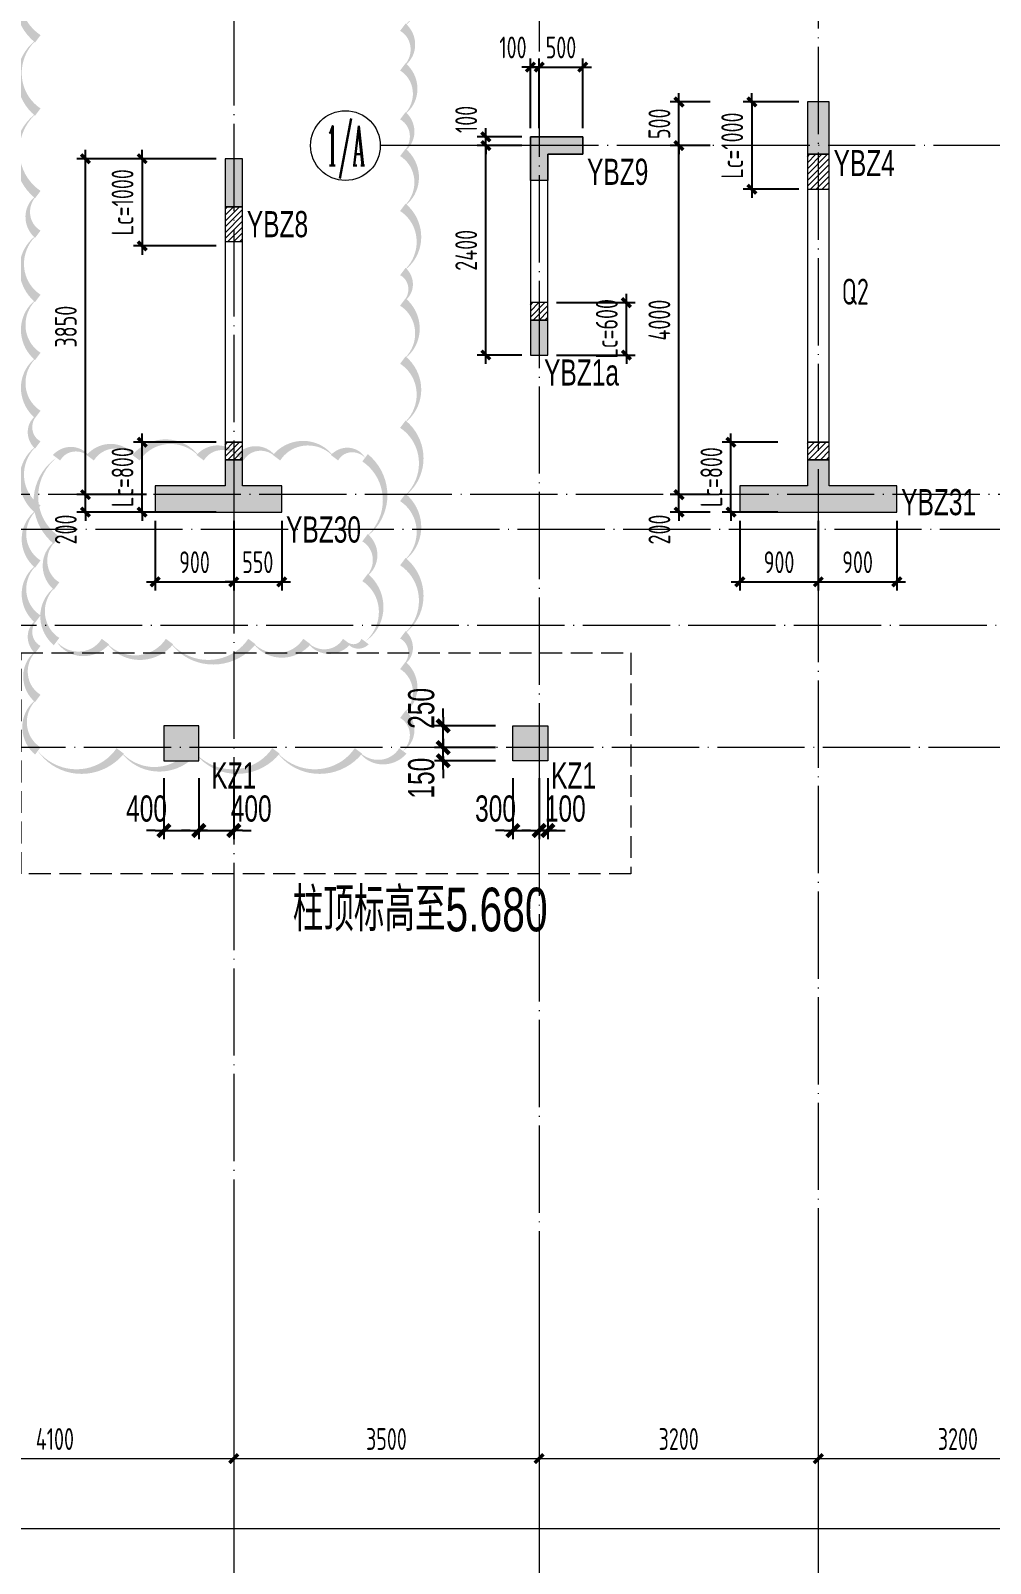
# Model space of a CAD drawing. Extents: x 5874492 to 7194610, y -939842 to -279257.
# Drawn here: x 6295517 to 6306517, y -616969 to -599403 of the extents above; entities that cross this region are included whole.
import ezdxf
from ezdxf.enums import TextEntityAlignment as Align

# ---------------------------------------------------------------- set-up
doc = ezdxf.new("R2010")
doc.units = 0
doc.header["$LTSCALE"] = 1000
doc.linetypes.add('DASH', pattern=[0.35, 0.25, -0.1])
doc.linetypes.add('DOTE', pattern=[2.42, 2, -0.2, 0.02, -0.2])
for name, color, linetype, lineweight in [('A-标注-内部轴号', 105, 'Continuous', 15), ('A-标注-轴号', 3, 'Continuous', 15), ('A-标注-轴号文字', 7, 'Continuous', 15), ('A-轴线-塔楼', 1, 'DOTE', 9), ('A-轴线-隔墙', 41, 'DOTE', 9), ('S-基础-HATCH', 251, 'Continuous', 20), ('S-墙柱-COLU', 50, 'Continuous', 20), ('S-墙柱-DIM', 3, 'Continuous', 20), ('S-墙柱-HATCH', 251, 'Continuous', 20), ('S-墙柱-Lc填充', 8, 'Continuous', 20), ('S-墙柱-WALL', 6, 'Continuous', 20), ('S-墙柱-编号', 4, 'Continuous', 20), ('S-板-BEAM', 4, 'DASH', 20), ('S-轴网-轴号', 3, 'Continuous', 20), ('S-轴网-轴线', 1, 'DOTE', 9), ('S-通用-TEXT', 7, 'Continuous', 20)]:
    doc.layers.add(name, color=color, linetype=linetype, lineweight=lineweight)
doc.layers.add('S-活动层-非打印1', color=170, linetype='Continuous', plot=False)
doc.layers.add('板洞边线_DIM', color=3, linetype='Continuous')
doc.styles.add('_TCH_AXIS', font='COMPLEX.shx', dxfattribs={"bigfont": 'hztxt.shx'})
doc.styles.add('BW_Dim', font='Bweng.shx', dxfattribs={"width": 0.7, "bigfont": 'hztxt.shx'})
doc.styles.add('COMPLEX', font='COMPLEX')
doc.styles.add('TSSD_Dimension', font='tssdeng.shx', dxfattribs={"width": 0.7, "bigfont": 'tssdchn.shx'})
doc.styles.add('TSSD_Rein', font='tssdeng.shx', dxfattribs={"width": 0.7, "bigfont": 'hztxt.shx'})
doc.styles.add('TSSD_REIN_T3', font='tssdeng.shx', dxfattribs={"width": 0.7, "bigfont": 'hztxt.shx'})
doc.dimstyles.new('_TCH_ARCH&&100', dxfattribs={"dimtxt": 250, "dimasz": 100, "dimexe": 100, "dimexo": 100, "dimgap": 100, "dimtad": 1, "dimdec": 0, "dimzin": 0, "dimdsep": 46, "dimtxsty": 'TSSD_REIN_T3', "dimblk": 'ARCHTICK', "dimcen": 0.09, "dimclrt": 7, "dimazin": 2, "dimtfac": 1, "dimtdec": 0, "dimtix": 1, "dimtmove": 2, "dimatfit": 3, "dimfxl": 0, "dimtolj": 1, "dimtzin": 0, "dimarcsym": 0})
doc.dimstyles.new('Cyz_100_100', dxfattribs={"dimtxt": 300, "dimasz": 100, "dimexe": 100, "dimexo": 200, "dimgap": 100, "dimtad": 1, "dimdec": 0, "dimzin": 0, "dimdsep": 46, "dimtxsty": 'BW_Dim', "dimblk": '_bwk', "dimcen": 0, "dimclrt": 7, "dimadec": 0, "dimazin": 0, "dimtfac": 1, "dimtdec": 0, "dimtix": 1, "dimtmove": 2, "dimatfit": 0, "dimfxl": 0, "dimtolj": 1, "dimtzin": 0, "dimarcsym": 0})
doc.dimstyles.new('TSSD_100_100', dxfattribs={"dimtxt": 250, "dimasz": 100, "dimexe": 100, "dimexo": 100, "dimgap": 100, "dimtad": 1, "dimdec": 0, "dimzin": 0, "dimdsep": 46, "dimtxsty": 'TSSD_Dimension', "dimblk": 'ARCHTICK', "dimcen": 0, "dimdle": 100, "dimclrt": 7, "dimadec": 0, "dimazin": 0, "dimtfac": 1, "dimtdec": 0, "dimtix": 1, "dimtmove": 2, "dimatfit": 0, "dimfxl": 0, "dimtolj": 1, "dimtzin": 0, "dimarcsym": 0})

# ---------------------------------------------------------------- blocks, each defined once
blk = doc.blocks.new('_ArchTick')
at = {"color": 0, "linetype": 'ByBlock', "const_width": 0.4}
blk.add_lwpolyline([(-0.5, -0.5), (0.5, 0.5)], dxfattribs=at)
blk = doc.blocks.new('*D542')
at = {"layer": 'Defpoints', "color": 0}
for p in [(6304420, -600220), (6303783, -601220), (6304420, -601220)]:
    blk.add_point(p, dxfattribs=at)
at = {"layer": 'S-墙柱-DIM', "color": 0, "lineweight": -2}
for p, q in [((6304320, -600220), (6303683, -600220)), ((6303783, -600220), (6303783, -600120)), ((6303783, -600220), (6303783, -601220)), ((6304320, -601220), (6303683, -601220)), ((6303783, -601220), (6303783, -601320))]:
    blk.add_line(p, q, dxfattribs=at)
at = {"layer": 'S-墙柱-DIM', "color": 0, "lineweight": -2, "xscale": 100, "yscale": 100, "zscale": 100}
for p, rotation in [((6303783, -600220), 270), ((6303783, -601220), 90)]:
    blk.add_blockref('_ArchTick', p, dxfattribs=dict(at, rotation=rotation))
at = {"layer": 'S-墙柱-DIM', "color": 7, "insert": (6303558, -600720), "char_height": 250, "attachment_point": 5, "rotation": 90, "style": 'TSSD_Dimension'}
blk.add_mtext('\\A1;Lc=1000', dxfattribs=at)
blk = doc.blocks.new('*D543')
at = {"layer": 'Defpoints', "color": 0}
for p in [(6303544, -604120), (6304181, -604120), (6304181, -604920)]:
    blk.add_point(p, dxfattribs=at)
at = {"layer": 'S-墙柱-DIM', "color": 0, "lineweight": -2}
for p, q in [((6303544, -604120), (6303544, -604020)), ((6304081, -604120), (6303444, -604120)), ((6303544, -604920), (6303544, -604120)), ((6304081, -604920), (6303444, -604920)), ((6303544, -604920), (6303544, -605020))]:
    blk.add_line(p, q, dxfattribs=at)
at = {"layer": 'S-墙柱-DIM', "color": 0, "lineweight": -2, "xscale": 100, "yscale": 100, "zscale": 100}
for p, rotation in [((6303544, -604120), 270), ((6303544, -604920), 90)]:
    blk.add_blockref('_ArchTick', p, dxfattribs=dict(at, rotation=rotation))
at = {"layer": 'S-墙柱-DIM', "color": 7, "insert": (6303319, -604520), "char_height": 250, "attachment_point": 5, "rotation": 90, "style": 'TSSD_Dimension'}
blk.add_mtext('\\A1;Lc=800', dxfattribs=at)
blk = doc.blocks.new('*D544')
at = {"layer": 'Defpoints', "color": 0}
for p in [(6297745, -600870), (6296795, -601870), (6297745, -601870)]:
    blk.add_point(p, dxfattribs=at)
at = {"layer": 'S-墙柱-DIM', "color": 0, "lineweight": -2}
for p, q in [((6297645, -600870), (6296695, -600870)), ((6296795, -600870), (6296795, -600770)), ((6296795, -600870), (6296795, -601870)), ((6297645, -601870), (6296695, -601870)), ((6296795, -601870), (6296795, -601970))]:
    blk.add_line(p, q, dxfattribs=at)
at = {"layer": 'S-墙柱-DIM', "color": 0, "lineweight": -2, "xscale": 100, "yscale": 100, "zscale": 100}
for p, rotation in [((6296795, -600870), 270), ((6296795, -601870), 90)]:
    blk.add_blockref('_ArchTick', p, dxfattribs=dict(at, rotation=rotation))
at = {"layer": 'S-墙柱-DIM', "color": 7, "insert": (6296570, -601370), "char_height": 250, "attachment_point": 5, "rotation": 90, "style": 'TSSD_Dimension'}
blk.add_mtext('\\A1;Lc=1000', dxfattribs=at)
blk = doc.blocks.new('*D545')
at = {"layer": 'Defpoints', "color": 0}
for p in [(6296795, -604120), (6297745, -604120), (6297745, -604920)]:
    blk.add_point(p, dxfattribs=at)
at = {"layer": 'S-墙柱-DIM', "color": 0, "lineweight": -2}
for p, q in [((6296795, -604120), (6296795, -604020)), ((6297645, -604120), (6296695, -604120)), ((6296795, -604920), (6296795, -604120)), ((6297645, -604920), (6296695, -604920)), ((6296795, -604920), (6296795, -605020))]:
    blk.add_line(p, q, dxfattribs=at)
at = {"layer": 'S-墙柱-DIM', "color": 0, "lineweight": -2, "xscale": 100, "yscale": 100, "zscale": 100}
for p, rotation in [((6296795, -604120), 270), ((6296795, -604920), 90)]:
    blk.add_blockref('_ArchTick', p, dxfattribs=dict(at, rotation=rotation))
at = {"layer": 'S-墙柱-DIM', "color": 7, "insert": (6296570, -604520), "char_height": 250, "attachment_point": 5, "rotation": 90, "style": 'TSSD_Dimension'}
blk.add_mtext('\\A1;Lc=800', dxfattribs=at)
blk = doc.blocks.new('*D547')
at = {"layer": 'Defpoints', "color": 0}
for p in [(6301445, -602520), (6302345, -602520), (6301445, -603120)]:
    blk.add_point(p, dxfattribs=at)
at = {"layer": 'S-墙柱-DIM', "color": 0, "lineweight": -2}
for p, q in [((6301545, -602520), (6302445, -602520)), ((6302345, -602520), (6302345, -602420)), ((6302345, -603120), (6302345, -602520)), ((6301545, -603120), (6302445, -603120)), ((6302345, -603120), (6302345, -603220))]:
    blk.add_line(p, q, dxfattribs=at)
at = {"layer": 'S-墙柱-DIM', "color": 0, "lineweight": -2, "xscale": 100, "yscale": 100, "zscale": 100}
for p, rotation in [((6302345, -602520), 270), ((6302345, -603120), 90)]:
    blk.add_blockref('_ArchTick', p, dxfattribs=dict(at, rotation=rotation))
at = {"layer": 'S-墙柱-DIM', "color": 7, "insert": (6302120, -602820), "char_height": 250, "attachment_point": 5, "rotation": 90, "style": 'TSSD_Dimension'}
blk.add_mtext('\\A1;Lc=600', dxfattribs=at)
blk = doc.blocks.new('*D595')
at = {"layer": 'Defpoints', "color": 0}
for p in [(6304545, -604920), (6305445, -604920), (6305445, -605720)]:
    blk.add_point(p, dxfattribs=at)
at = {"layer": 'S-墙柱-DIM', "color": 0, "lineweight": -2}
for p, q in [((6304545, -605020), (6304545, -605820)), ((6305445, -605020), (6305445, -605820)), ((6304445, -605720), (6305545, -605720))]:
    blk.add_line(p, q, dxfattribs=at)
at = {"layer": 'S-墙柱-DIM', "color": 0, "lineweight": -2, "xscale": 100, "yscale": 100, "zscale": 100, "rotation": 180}
blk.add_blockref('_ArchTick', (6304545, -605720), dxfattribs=at)
at = {"layer": 'S-墙柱-DIM', "color": 0, "lineweight": -2, "xscale": 100, "yscale": 100, "zscale": 100}
blk.add_blockref('_ArchTick', (6305445, -605720), dxfattribs=at)
at = {"layer": 'S-墙柱-DIM', "color": 7, "insert": (6304995, -605495), "char_height": 250, "attachment_point": 5, "style": 'TSSD_Dimension'}
blk.add_mtext('\\A1;900', dxfattribs=at)
blk = doc.blocks.new('*D596')
at = {"layer": 'Defpoints', "color": 0}
for p in [(6303645, -604920), (6304545, -604920), (6304545, -605720)]:
    blk.add_point(p, dxfattribs=at)
at = {"layer": 'S-墙柱-DIM', "color": 0, "lineweight": -2}
for p, q in [((6303645, -605020), (6303645, -605820)), ((6304545, -605020), (6304545, -605820)), ((6303545, -605720), (6304645, -605720))]:
    blk.add_line(p, q, dxfattribs=at)
at = {"layer": 'S-墙柱-DIM', "color": 0, "lineweight": -2, "xscale": 100, "yscale": 100, "zscale": 100, "rotation": 180}
blk.add_blockref('_ArchTick', (6303645, -605720), dxfattribs=at)
at = {"layer": 'S-墙柱-DIM', "color": 0, "lineweight": -2, "xscale": 100, "yscale": 100, "zscale": 100}
blk.add_blockref('_ArchTick', (6304545, -605720), dxfattribs=at)
at = {"layer": 'S-墙柱-DIM', "color": 7, "insert": (6304095, -605495), "char_height": 250, "attachment_point": 5, "style": 'TSSD_Dimension'}
blk.add_mtext('\\A1;900', dxfattribs=at)
blk = doc.blocks.new('*D597')
at = {"layer": 'Defpoints', "color": 0}
for p in [(6302948, -600220), (6303406, -600220), (6303406, -600720)]:
    blk.add_point(p, dxfattribs=at)
at = {"layer": 'S-墙柱-DIM', "color": 0, "lineweight": -2}
for p, q in [((6303306, -600220), (6302848, -600220)), ((6302948, -600220), (6302948, -600120)), ((6302948, -600720), (6302948, -600220)), ((6303306, -600720), (6302848, -600720)), ((6302948, -600720), (6302948, -600820))]:
    blk.add_line(p, q, dxfattribs=at)
at = {"layer": 'S-墙柱-DIM', "color": 0, "lineweight": -2, "xscale": 100, "yscale": 100, "zscale": 100}
for p, rotation in [((6302948, -600220), 270), ((6302948, -600720), 90)]:
    blk.add_blockref('_ArchTick', p, dxfattribs=dict(at, rotation=rotation))
at = {"layer": 'S-墙柱-DIM', "color": 7, "insert": (6302723, -600470), "char_height": 250, "attachment_point": 5, "rotation": 90, "style": 'TSSD_Dimension'}
blk.add_mtext('\\A1;500', dxfattribs=at)
blk = doc.blocks.new('*D598')
at = {"layer": 'Defpoints', "color": 0}
for p in [(6302948, -600720), (6303406, -600720), (6303406, -604720)]:
    blk.add_point(p, dxfattribs=at)
at = {"layer": 'S-墙柱-DIM', "color": 0, "lineweight": -2}
for p, q in [((6303306, -600720), (6302848, -600720)), ((6302948, -604820), (6302948, -600620)), ((6303306, -604720), (6302848, -604720))]:
    blk.add_line(p, q, dxfattribs=at)
at = {"layer": 'S-墙柱-DIM', "color": 0, "lineweight": -2, "xscale": 100, "yscale": 100, "zscale": 100}
for p, rotation in [((6302948, -600720), 90), ((6302948, -604720), 270)]:
    blk.add_blockref('_ArchTick', p, dxfattribs=dict(at, rotation=rotation))
at = {"layer": 'S-墙柱-DIM', "color": 7, "insert": (6302723, -602720), "char_height": 250, "attachment_point": 5, "rotation": 90, "style": 'TSSD_Dimension'}
blk.add_mtext('\\A1;4000', dxfattribs=at)
blk = doc.blocks.new('*D599')
at = {"layer": 'Defpoints', "color": 0}
for p in [(6302948, -604720), (6303406, -604720), (6303406, -604920)]:
    blk.add_point(p, dxfattribs=at)
at = {"layer": 'S-墙柱-DIM', "color": 0, "lineweight": -2}
for p, q in [((6302948, -604720), (6302948, -604620)), ((6303306, -604720), (6302848, -604720)), ((6302948, -604920), (6302948, -604720)), ((6303306, -604920), (6302848, -604920)), ((6302948, -604920), (6302948, -605020))]:
    blk.add_line(p, q, dxfattribs=at)
at = {"layer": 'S-墙柱-DIM', "color": 0, "lineweight": -2, "xscale": 100, "yscale": 100, "zscale": 100}
for p, rotation in [((6302948, -604720), 270), ((6302948, -604920), 90)]:
    blk.add_blockref('_ArchTick', p, dxfattribs=dict(at, rotation=rotation))
at = {"layer": 'S-墙柱-DIM', "color": 7, "insert": (6302723, -605120), "char_height": 250, "attachment_point": 5, "rotation": 90, "style": 'TSSD_Dimension'}
blk.add_mtext('\\A1;200', dxfattribs=at)
blk = doc.blocks.new('*D609')
at = {"layer": 'Defpoints', "color": 0}
for p in [(6301845, -599820), (6301345, -600620), (6301845, -600620)]:
    blk.add_point(p, dxfattribs=at)
at = {"layer": 'S-墙柱-DIM', "color": 0, "lineweight": -2}
for p, q in [((6301345, -599820), (6301245, -599820)), ((6301345, -600520), (6301345, -599720)), ((6301345, -599820), (6301845, -599820)), ((6301845, -600520), (6301845, -599720)), ((6301845, -599820), (6301945, -599820))]:
    blk.add_line(p, q, dxfattribs=at)
at = {"layer": 'S-墙柱-DIM', "color": 0, "lineweight": -2, "xscale": 100, "yscale": 100, "zscale": 100}
blk.add_blockref('_ArchTick', (6301345, -599820), dxfattribs=at)
at = {"layer": 'S-墙柱-DIM', "color": 0, "lineweight": -2, "xscale": 100, "yscale": 100, "zscale": 100, "rotation": 180}
blk.add_blockref('_ArchTick', (6301845, -599820), dxfattribs=at)
at = {"layer": 'S-墙柱-DIM', "color": 7, "insert": (6301595, -599595), "char_height": 250, "attachment_point": 5, "style": 'TSSD_Dimension'}
blk.add_mtext('\\A1;500', dxfattribs=at)
blk = doc.blocks.new('*D610')
at = {"layer": 'Defpoints', "color": 0}
for p in [(6301345, -599820), (6301245, -600620), (6301345, -600620)]:
    blk.add_point(p, dxfattribs=at)
at = {"layer": 'S-墙柱-DIM', "color": 0, "lineweight": -2}
for p, q in [((6301245, -599820), (6301145, -599820)), ((6301245, -600520), (6301245, -599720)), ((6301245, -599820), (6301345, -599820)), ((6301345, -600520), (6301345, -599720)), ((6301345, -599820), (6301445, -599820))]:
    blk.add_line(p, q, dxfattribs=at)
at = {"layer": 'S-墙柱-DIM', "color": 0, "lineweight": -2, "xscale": 100, "yscale": 100, "zscale": 100}
blk.add_blockref('_ArchTick', (6301245, -599820), dxfattribs=at)
at = {"layer": 'S-墙柱-DIM', "color": 0, "lineweight": -2, "xscale": 100, "yscale": 100, "zscale": 100, "rotation": 180}
blk.add_blockref('_ArchTick', (6301345, -599820), dxfattribs=at)
at = {"layer": 'S-墙柱-DIM', "color": 7, "insert": (6301045, -599595), "char_height": 250, "attachment_point": 5, "style": 'TSSD_Dimension'}
blk.add_mtext('\\A1;100', dxfattribs=at)
blk = doc.blocks.new('*D611')
at = {"layer": 'Defpoints', "color": 0}
for p in [(6300734, -600620), (6301245, -600620), (6301245, -600720)]:
    blk.add_point(p, dxfattribs=at)
at = {"layer": 'S-墙柱-DIM', "color": 0, "lineweight": -2}
for p, q in [((6300734, -600620), (6300734, -600520)), ((6301145, -600620), (6300634, -600620)), ((6301145, -600720), (6300634, -600720)), ((6300734, -600720), (6300734, -600620)), ((6300734, -600720), (6300734, -600820))]:
    blk.add_line(p, q, dxfattribs=at)
at = {"layer": 'S-墙柱-DIM', "color": 0, "lineweight": -2, "xscale": 100, "yscale": 100, "zscale": 100}
for p, rotation in [((6300734, -600620), 270), ((6300734, -600720), 90)]:
    blk.add_blockref('_ArchTick', p, dxfattribs=dict(at, rotation=rotation))
at = {"layer": 'S-墙柱-DIM', "color": 7, "insert": (6300509, -600420), "char_height": 250, "attachment_point": 5, "rotation": 90, "style": 'TSSD_Dimension'}
blk.add_mtext('\\A1;100', dxfattribs=at)
blk = doc.blocks.new('*D612')
at = {"layer": 'Defpoints', "color": 0}
for p in [(6300734, -600720), (6301245, -600720), (6301245, -603120)]:
    blk.add_point(p, dxfattribs=at)
at = {"layer": 'S-墙柱-DIM', "color": 0, "lineweight": -2}
for p, q in [((6301145, -600720), (6300634, -600720)), ((6300734, -603220), (6300734, -600620)), ((6301145, -603120), (6300634, -603120))]:
    blk.add_line(p, q, dxfattribs=at)
at = {"layer": 'S-墙柱-DIM', "color": 0, "lineweight": -2, "xscale": 100, "yscale": 100, "zscale": 100}
for p, rotation in [((6300734, -600720), 90), ((6300734, -603120), 270)]:
    blk.add_blockref('_ArchTick', p, dxfattribs=dict(at, rotation=rotation))
at = {"layer": 'S-墙柱-DIM', "color": 7, "insert": (6300509, -601920), "char_height": 250, "attachment_point": 5, "rotation": 90, "style": 'TSSD_Dimension'}
blk.add_mtext('\\A1;2400', dxfattribs=at)
blk = doc.blocks.new('*D623')
at = {"layer": 'Defpoints', "color": 0}
for p in [(6297845, -604920), (6298395, -604920), (6298395, -605720)]:
    blk.add_point(p, dxfattribs=at)
at = {"layer": 'S-墙柱-DIM', "color": 0, "lineweight": -2}
for p, q in [((6297845, -605020), (6297845, -605820)), ((6298395, -605020), (6298395, -605820)), ((6297845, -605720), (6297745, -605720)), ((6297845, -605720), (6298395, -605720)), ((6298395, -605720), (6298495, -605720))]:
    blk.add_line(p, q, dxfattribs=at)
at = {"layer": 'S-墙柱-DIM', "color": 0, "lineweight": -2, "xscale": 100, "yscale": 100, "zscale": 100}
blk.add_blockref('_ArchTick', (6297845, -605720), dxfattribs=at)
at = {"layer": 'S-墙柱-DIM', "color": 0, "lineweight": -2, "xscale": 100, "yscale": 100, "zscale": 100, "rotation": 180}
blk.add_blockref('_ArchTick', (6298395, -605720), dxfattribs=at)
at = {"layer": 'S-墙柱-DIM', "color": 7, "insert": (6298120, -605495), "char_height": 250, "attachment_point": 5, "style": 'TSSD_Dimension'}
blk.add_mtext('\\A1;550', dxfattribs=at)
blk = doc.blocks.new('*D624')
at = {"layer": 'Defpoints', "color": 0}
for p in [(6296945, -604920), (6297845, -604920), (6297845, -605720)]:
    blk.add_point(p, dxfattribs=at)
at = {"layer": 'S-墙柱-DIM', "color": 0, "lineweight": -2}
for p, q in [((6296945, -605020), (6296945, -605820)), ((6297845, -605020), (6297845, -605820)), ((6296845, -605720), (6297945, -605720))]:
    blk.add_line(p, q, dxfattribs=at)
at = {"layer": 'S-墙柱-DIM', "color": 0, "lineweight": -2, "xscale": 100, "yscale": 100, "zscale": 100, "rotation": 180}
blk.add_blockref('_ArchTick', (6296945, -605720), dxfattribs=at)
at = {"layer": 'S-墙柱-DIM', "color": 0, "lineweight": -2, "xscale": 100, "yscale": 100, "zscale": 100}
blk.add_blockref('_ArchTick', (6297845, -605720), dxfattribs=at)
at = {"layer": 'S-墙柱-DIM', "color": 7, "insert": (6297395, -605495), "char_height": 250, "attachment_point": 5, "style": 'TSSD_Dimension'}
blk.add_mtext('\\A1;900', dxfattribs=at)
blk = doc.blocks.new('*D625')
at = {"layer": 'Defpoints', "color": 0}
for p in [(6296145, -600870), (6296945, -600870), (6296945, -604720)]:
    blk.add_point(p, dxfattribs=at)
at = {"layer": 'S-墙柱-DIM', "color": 0, "lineweight": -2}
for p, q in [((6296845, -600870), (6296045, -600870)), ((6296145, -604820), (6296145, -600770)), ((6296845, -604720), (6296045, -604720))]:
    blk.add_line(p, q, dxfattribs=at)
at = {"layer": 'S-墙柱-DIM', "color": 0, "lineweight": -2, "xscale": 100, "yscale": 100, "zscale": 100}
for p, rotation in [((6296145, -600870), 90), ((6296145, -604720), 270)]:
    blk.add_blockref('_ArchTick', p, dxfattribs=dict(at, rotation=rotation))
at = {"layer": 'S-墙柱-DIM', "color": 7, "insert": (6295920, -602795), "char_height": 250, "attachment_point": 5, "rotation": 90, "style": 'TSSD_Dimension'}
blk.add_mtext('\\A1;3850', dxfattribs=at)
blk = doc.blocks.new('*D626')
at = {"layer": 'Defpoints', "color": 0}
for p in [(6296145, -604720), (6296945, -604720), (6296945, -604920)]:
    blk.add_point(p, dxfattribs=at)
at = {"layer": 'S-墙柱-DIM', "color": 0, "lineweight": -2}
for p, q in [((6296145, -604720), (6296145, -604620)), ((6296845, -604720), (6296045, -604720)), ((6296145, -604920), (6296145, -604720)), ((6296845, -604920), (6296045, -604920)), ((6296145, -604920), (6296145, -605020))]:
    blk.add_line(p, q, dxfattribs=at)
at = {"layer": 'S-墙柱-DIM', "color": 0, "lineweight": -2, "xscale": 100, "yscale": 100, "zscale": 100}
for p, rotation in [((6296145, -604720), 270), ((6296145, -604920), 90)]:
    blk.add_blockref('_ArchTick', p, dxfattribs=dict(at, rotation=rotation))
at = {"layer": 'S-墙柱-DIM', "color": 7, "insert": (6295920, -605120), "char_height": 250, "attachment_point": 5, "rotation": 90, "style": 'TSSD_Dimension'}
blk.add_mtext('\\A1;200', dxfattribs=at)
blk = doc.blocks.new('*D2416')
at = {"layer": 'A-标注-轴号', "color": 0, "lineweight": -2}
for p, q in [((0, -8649), (0, -11949)), ((47200, -8649), (47200, -11949)), ((0, -11849), (47200, -11849))]:
    blk.add_line(p, q, dxfattribs=at)
at = {"layer": 'Defpoints', "color": 0}
for p in [(0, -8549), (47200, -8549), (47200, -11849)]:
    blk.add_point(p, dxfattribs=at)
at = {"layer": 'A-标注-轴号', "color": 0, "lineweight": -2, "xscale": 100, "yscale": 100, "zscale": 100, "rotation": 180}
blk.add_blockref('_ArchTick', (0, -11849), dxfattribs=at)
at = {"layer": 'A-标注-轴号', "color": 0, "lineweight": -2, "xscale": 100, "yscale": 100, "zscale": 100}
blk.add_blockref('_ArchTick', (47200, -11849), dxfattribs=at)
at = {"layer": 'A-标注-轴号', "color": 7, "insert": (23043, -11574), "char_height": 250, "attachment_point": 5, "style": 'TSSD_REIN_T3'}
blk.add_mtext('\\A1;47200', dxfattribs=at)
blk = doc.blocks.new('*D2419')
at = {"layer": 'A-标注-轴号', "color": 0, "lineweight": -2}
for p, q in [((6100, -8649), (6100, -11149)), ((10200, -8649), (10200, -11149)), ((6100, -11049), (10200, -11049))]:
    blk.add_line(p, q, dxfattribs=at)
at = {"layer": 'Defpoints', "color": 0}
for p in [(6100, -8549), (10200, -8549), (10200, -11049)]:
    blk.add_point(p, dxfattribs=at)
at = {"layer": 'A-标注-轴号', "color": 0, "lineweight": -2, "xscale": 100, "yscale": 100, "zscale": 100, "rotation": 180}
blk.add_blockref('_ArchTick', (6100, -11049), dxfattribs=at)
at = {"layer": 'A-标注-轴号', "color": 0, "lineweight": -2, "xscale": 100, "yscale": 100, "zscale": 100}
blk.add_blockref('_ArchTick', (10200, -11049), dxfattribs=at)
at = {"layer": 'A-标注-轴号', "color": 7, "insert": (8150, -10824), "char_height": 250, "attachment_point": 5, "style": 'TSSD_REIN_T3'}
blk.add_mtext('\\A1;4100', dxfattribs=at)
blk = doc.blocks.new('*D2420')
at = {"layer": 'A-标注-轴号', "color": 0, "lineweight": -2}
for p, q in [((10200, -8649), (10200, -11149)), ((13700, -8649), (13700, -11149)), ((10200, -11049), (13700, -11049))]:
    blk.add_line(p, q, dxfattribs=at)
at = {"layer": 'Defpoints', "color": 0}
for p in [(10200, -8549), (13700, -8549), (13700, -11049)]:
    blk.add_point(p, dxfattribs=at)
at = {"layer": 'A-标注-轴号', "color": 0, "lineweight": -2, "xscale": 100, "yscale": 100, "zscale": 100, "rotation": 180}
blk.add_blockref('_ArchTick', (10200, -11049), dxfattribs=at)
at = {"layer": 'A-标注-轴号', "color": 0, "lineweight": -2, "xscale": 100, "yscale": 100, "zscale": 100}
blk.add_blockref('_ArchTick', (13700, -11049), dxfattribs=at)
at = {"layer": 'A-标注-轴号', "color": 7, "insert": (11950, -10824), "char_height": 250, "attachment_point": 5, "style": 'TSSD_REIN_T3'}
blk.add_mtext('\\A1;3500', dxfattribs=at)
blk = doc.blocks.new('*D2421')
at = {"layer": 'A-标注-轴号', "color": 0, "lineweight": -2}
for p, q in [((13700, -8649), (13700, -11149)), ((16900, -8649), (16900, -11149)), ((13700, -11049), (16900, -11049))]:
    blk.add_line(p, q, dxfattribs=at)
at = {"layer": 'Defpoints', "color": 0}
for p in [(13700, -8549), (16900, -8549), (16900, -11049)]:
    blk.add_point(p, dxfattribs=at)
at = {"layer": 'A-标注-轴号', "color": 0, "lineweight": -2, "xscale": 100, "yscale": 100, "zscale": 100, "rotation": 180}
blk.add_blockref('_ArchTick', (13700, -11049), dxfattribs=at)
at = {"layer": 'A-标注-轴号', "color": 0, "lineweight": -2, "xscale": 100, "yscale": 100, "zscale": 100}
blk.add_blockref('_ArchTick', (16900, -11049), dxfattribs=at)
at = {"layer": 'A-标注-轴号', "color": 7, "insert": (15300, -10824), "char_height": 250, "attachment_point": 5, "style": 'TSSD_REIN_T3'}
blk.add_mtext('\\A1;3200', dxfattribs=at)
blk = doc.blocks.new('*D2422')
at = {"layer": 'A-标注-轴号', "color": 0, "lineweight": -2}
for p, q in [((16900, -8649), (16900, -11149)), ((20100, -8649), (20100, -11149)), ((16900, -11049), (20100, -11049))]:
    blk.add_line(p, q, dxfattribs=at)
at = {"layer": 'Defpoints', "color": 0}
for p in [(16900, -8549), (20100, -8549), (20100, -11049)]:
    blk.add_point(p, dxfattribs=at)
at = {"layer": 'A-标注-轴号', "color": 0, "lineweight": -2, "xscale": 100, "yscale": 100, "zscale": 100, "rotation": 180}
blk.add_blockref('_ArchTick', (16900, -11049), dxfattribs=at)
at = {"layer": 'A-标注-轴号', "color": 0, "lineweight": -2, "xscale": 100, "yscale": 100, "zscale": 100}
blk.add_blockref('_ArchTick', (20100, -11049), dxfattribs=at)
at = {"layer": 'A-标注-轴号', "color": 7, "insert": (18500, -10824), "char_height": 250, "attachment_point": 5, "style": 'TSSD_REIN_T3'}
blk.add_mtext('\\A1;3200', dxfattribs=at)
blk = doc.blocks.new('_AXISO')
blk.add_circle((0, 0), 0.5)
at = {"layer": 'S-轴网-轴号', "style": 'COMPLEX', "width": 1.041667}
blk.add_attdef('A', text='', height=0.56, dxfattribs=at).set_placement((-0.25, -0.28), (0.25, -0.28), align=Align.FIT)
blk = doc.blocks.new('_bwk')
blk.add_line((-1, 0), (0, 0))
at = {"const_width": 0.5}
blk.add_lwpolyline([(-0.7, -0.7), (0.7, 0.7)], dxfattribs=at)
blk = doc.blocks.new('*D2387')
at = {"layer": 'Defpoints', "color": 0}
for p in [(6297045, -607770), (6297445, -607770), (6297445, -608570)]:
    blk.add_point(p, dxfattribs=at)
at = {"layer": '板洞边线_DIM', "color": 0, "lineweight": -2}
for p, q in [((6297045, -607970), (6297045, -608670)), ((6297445, -607970), (6297445, -608670)), ((6296945, -608570), (6296845, -608570)), ((6297045, -608570), (6297445, -608570)), ((6297545, -608570), (6297645, -608570))]:
    blk.add_line(p, q, dxfattribs=at)
at = {"layer": '板洞边线_DIM', "color": 0, "lineweight": -2, "xscale": 100, "yscale": 100, "zscale": 100}
blk.add_blockref('_bwk', (6297045, -608570), dxfattribs=at)
at = {"layer": '板洞边线_DIM', "color": 0, "lineweight": -2, "xscale": 100, "yscale": 100, "zscale": 100, "rotation": 180}
blk.add_blockref('_bwk', (6297445, -608570), dxfattribs=at)
at = {"layer": '板洞边线_DIM', "color": 7, "insert": (6296845, -608320), "char_height": 300, "attachment_point": 5, "style": 'BW_Dim'}
blk.add_mtext('\\A1;400', dxfattribs=at)
blk = doc.blocks.new('*D2388')
at = {"layer": 'Defpoints', "color": 0}
for p in [(6297445, -607770), (6297845, -607770), (6297845, -608570)]:
    blk.add_point(p, dxfattribs=at)
at = {"layer": '板洞边线_DIM', "color": 0, "lineweight": -2}
for p, q in [((6297445, -607970), (6297445, -608670)), ((6297845, -607970), (6297845, -608670)), ((6297345, -608570), (6297245, -608570)), ((6297445, -608570), (6297845, -608570)), ((6297945, -608570), (6298045, -608570))]:
    blk.add_line(p, q, dxfattribs=at)
at = {"layer": '板洞边线_DIM', "color": 0, "lineweight": -2, "xscale": 100, "yscale": 100, "zscale": 100}
blk.add_blockref('_bwk', (6297445, -608570), dxfattribs=at)
at = {"layer": '板洞边线_DIM', "color": 0, "lineweight": -2, "xscale": 100, "yscale": 100, "zscale": 100, "rotation": 180}
blk.add_blockref('_bwk', (6297845, -608570), dxfattribs=at)
at = {"layer": '板洞边线_DIM', "color": 7, "insert": (6298045, -608320), "char_height": 300, "attachment_point": 5, "style": 'BW_Dim'}
blk.add_mtext('\\A1;400', dxfattribs=at)
blk = doc.blocks.new('*D2389')
at = {"layer": 'Defpoints', "color": 0}
for p in [(6300245, -607620), (6301045, -607620), (6301045, -607770)]:
    blk.add_point(p, dxfattribs=at)
at = {"layer": '板洞边线_DIM', "color": 0, "lineweight": -2}
for p, q in [((6300245, -607520), (6300245, -607420)), ((6300845, -607620), (6300145, -607620)), ((6300845, -607770), (6300145, -607770)), ((6300245, -607770), (6300245, -607620)), ((6300245, -607870), (6300245, -607970))]:
    blk.add_line(p, q, dxfattribs=at)
at = {"layer": '板洞边线_DIM', "color": 0, "lineweight": -2, "xscale": 100, "yscale": 100, "zscale": 100}
for p, rotation in [((6300245, -607620), 270), ((6300245, -607770), 90)]:
    blk.add_blockref('_bwk', p, dxfattribs=dict(at, rotation=rotation))
at = {"layer": '板洞边线_DIM', "color": 7, "insert": (6299995, -607970), "char_height": 300, "attachment_point": 5, "rotation": 90, "style": 'BW_Dim'}
blk.add_mtext('\\A1;150', dxfattribs=at)
blk = doc.blocks.new('*D2390')
at = {"layer": 'Defpoints', "color": 0}
for p in [(6300245, -607370), (6301045, -607370), (6301045, -607620)]:
    blk.add_point(p, dxfattribs=at)
at = {"layer": '板洞边线_DIM', "color": 0, "lineweight": -2}
for p, q in [((6300245, -607270), (6300245, -607170)), ((6300845, -607370), (6300145, -607370)), ((6300245, -607620), (6300245, -607370)), ((6300845, -607620), (6300145, -607620)), ((6300245, -607720), (6300245, -607820))]:
    blk.add_line(p, q, dxfattribs=at)
at = {"layer": '板洞边线_DIM', "color": 0, "lineweight": -2, "xscale": 100, "yscale": 100, "zscale": 100}
for p, rotation in [((6300245, -607370), 270), ((6300245, -607620), 90)]:
    blk.add_blockref('_bwk', p, dxfattribs=dict(at, rotation=rotation))
at = {"layer": '板洞边线_DIM', "color": 7, "insert": (6299995, -607170), "char_height": 300, "attachment_point": 5, "rotation": 90, "style": 'BW_Dim'}
blk.add_mtext('\\A1;250', dxfattribs=at)
blk = doc.blocks.new('*D2391')
at = {"layer": 'Defpoints', "color": 0}
for p in [(6301045, -607770), (6301345, -607770), (6301345, -608570)]:
    blk.add_point(p, dxfattribs=at)
at = {"layer": '板洞边线_DIM', "color": 0, "lineweight": -2}
for p, q in [((6301045, -607970), (6301045, -608670)), ((6301345, -607970), (6301345, -608670)), ((6300945, -608570), (6300845, -608570)), ((6301045, -608570), (6301345, -608570)), ((6301445, -608570), (6301545, -608570))]:
    blk.add_line(p, q, dxfattribs=at)
at = {"layer": '板洞边线_DIM', "color": 0, "lineweight": -2, "xscale": 100, "yscale": 100, "zscale": 100}
blk.add_blockref('_bwk', (6301045, -608570), dxfattribs=at)
at = {"layer": '板洞边线_DIM', "color": 0, "lineweight": -2, "xscale": 100, "yscale": 100, "zscale": 100, "rotation": 180}
blk.add_blockref('_bwk', (6301345, -608570), dxfattribs=at)
at = {"layer": '板洞边线_DIM', "color": 7, "insert": (6300845, -608320), "char_height": 300, "attachment_point": 5, "style": 'BW_Dim'}
blk.add_mtext('\\A1;300', dxfattribs=at)
blk = doc.blocks.new('*D2392')
at = {"layer": 'Defpoints', "color": 0}
for p in [(6301345, -607770), (6301445, -607770), (6301445, -608570)]:
    blk.add_point(p, dxfattribs=at)
at = {"layer": '板洞边线_DIM', "color": 0, "lineweight": -2}
for p, q in [((6301345, -607970), (6301345, -608670)), ((6301445, -607970), (6301445, -608670)), ((6301245, -608570), (6301145, -608570)), ((6301345, -608570), (6301445, -608570)), ((6301545, -608570), (6301645, -608570))]:
    blk.add_line(p, q, dxfattribs=at)
at = {"layer": '板洞边线_DIM', "color": 0, "lineweight": -2, "xscale": 100, "yscale": 100, "zscale": 100}
blk.add_blockref('_bwk', (6301345, -608570), dxfattribs=at)
at = {"layer": '板洞边线_DIM', "color": 0, "lineweight": -2, "xscale": 100, "yscale": 100, "zscale": 100, "rotation": 180}
blk.add_blockref('_bwk', (6301445, -608570), dxfattribs=at)
at = {"layer": '板洞边线_DIM', "color": 7, "insert": (6301645, -608320), "char_height": 300, "attachment_point": 5, "style": 'BW_Dim'}
blk.add_mtext('\\A1;100', dxfattribs=at)
blk = doc.blocks.new('A$C3FF375C5')
at = {"layer": 'A-标注-内部轴号'}
blk.add_line((13158.2, 4000), (11880, 4000), dxfattribs=at)
at = {"layer": 'A-标注-轴号'}
for p, q in [((10200, -8548.9), (10200, -12548.9)), ((13700, -8548.9), (13700, -12548.9)), ((16900, -8548.9), (16900, -12548.9))]:
    blk.add_line(p, q, dxfattribs=at)
at = {"layer": 'A-轴线-塔楼', "linetype": 'DOTE', "ltscale": 0.5}
for p, q in [((16900, 18440.3), (16900, -8548.9)), ((10200, 10300), (10200, -8548.9)), ((13700, 8500), (13700, -8548.9)), ((33741.8, 4000), (12955.9, 4000)), ((59891.4, 0), (-2283.6, 0)), ((25213.3, -2900), (-2283.6, -2900))]:
    blk.add_line(p, q, dxfattribs=at)
at = {"layer": 'A-轴线-隔墙', "ltscale": 0.5}
for p, q in [((33814.3, -400), (-2283.6, -400)), ((38190.5, -1500), (-2283.6, -1500))]:
    blk.add_line(p, q, dxfattribs=at)
at = {"layer": 'A-标注-内部轴号'}
ref = blk.add_blockref('_AXISO', (11480, 4000), dxfattribs=dict(at, xscale=800, yscale=800, zscale=800))
ref.add_attrib('A', '1/A', dxfattribs={"layer": 'A-标注-轴号文字', "ltscale": 0.2, "height": 452.55, "style": '_TCH_AXIS', "width": 0.381818}).set_placement((11253.8, 3773.7), (11706.3, 3773.7), align=Align.FIT)
at = {"layer": 'A-标注-轴号'}
dim = blk.add_linear_dim(base=(47199.9, -11848.9), p1=(0, -8548.9), p2=(47199.9, -8548.9), angle=0, dimstyle='_TCH_ARCH&&100', dxfattribs=at)
dim.commit()
dim.dimension.update_dxf_attribs({"geometry": '*D2416', "text_midpoint": (23042.7, -11573.9), "dimtype": 129})
for p1, p2, picture, middle in [((6100, -8548.9), (10200, -8548.9), '*D2419', (8150, -10823.9)), ((10200, -8548.9), (13700, -8548.9), '*D2420', (11950, -10823.9)), ((13700, -8548.9), (16900, -8548.9), '*D2421', (15300, -10823.9)), ((16900, -8548.9), (20100, -8548.9), '*D2422', (18500, -10823.9))]:
    dim = blk.add_aligned_dim(p1=p1, p2=p2, distance=-2500, dimstyle='_TCH_ARCH&&100', dxfattribs=at)
    dim.commit()
    dim.dimension.update_dxf_attribs({"geometry": picture, "text_midpoint": middle})

msp = doc.modelspace()

# ---------------------------------------------------------------- hatches: boundary and pattern name
at = {"layer": 'S-基础-HATCH', "ltscale": 0.2}
for points in [[(6304669.5, -600219.9), (6304419.5, -600219.9), (6304419.5, -600819.9), (6304669.5, -600819.9)], [(6301444.5, -600819.9), (6301444.5, -601119.9), (6301244.5, -601119.9), (6301244.5, -600619.9), (6301844.5, -600619.9), (6301844.5, -600819.9)], [(6297944.5, -601419.9), (6297944.5, -600869.9), (6297744.5, -600869.9), (6297744.5, -601419.9)], [(6301244.5, -602719.9), (6301244.5, -603119.9), (6301444.5, -603119.9), (6301444.5, -602719.9)], [(6298394.5, -604619.9), (6297944.5, -604619.9), (6297944.5, -604319.9), (6297744.5, -604319.9), (6297744.5, -604619.9), (6296944.5, -604619.9), (6296944.5, -604919.9), (6298394.5, -604919.9)], [(6305444.5, -604919.9), (6305444.5, -604619.9), (6304669.5, -604619.9), (6304669.5, -604319.9), (6304419.5, -604319.9), (6304419.5, -604619.9), (6303644.5, -604619.9), (6303644.5, -604919.9)]]:
    msp.add_hatch(color=256, dxfattribs=at).paths.add_polyline_path(points)
at = {"layer": 'S-墙柱-HATCH'}
h = msp.add_hatch(color=256, dxfattribs=at)
h.dxf.hatch_style = 1
h.paths.add_polyline_path([(6297444.5, -607369.9), (6297044.5, -607369.9), (6297044.5, -607769.9), (6297444.5, -607769.9)])
h.paths.add_polyline_path([(6301044.5, -607369.9), (6301444.5, -607369.9), (6301444.5, -607769.9), (6301044.5, -607769.9)])
h.paths.add_polyline_path([(6321044.5, -607369.9), (6321444.5, -607369.9), (6321444.5, -607769.9), (6321044.5, -607769.9)])
h.paths.add_polyline_path([(6325044.5, -607369.9), (6325444.5, -607369.9), (6325444.5, -607769.9), (6325044.5, -607769.9)])
at = {"layer": 'S-墙柱-Lc填充'}
h = msp.add_hatch(dxfattribs=at)
h.set_pattern_fill('ANSI31', color=256, scale=30, style=0)
h.set_pattern_definition([(45, (6946029.025, -664212.784), (-33.6759605, 33.6759605), [])])
h.paths.add_polyline_path([(6304419.5, -601219.9), (6304669.5, -601219.9), (6304669.5, -600819.9), (6304419.5, -600819.9)])
h = msp.add_hatch(dxfattribs=at)
h.set_pattern_fill('ANSI31', color=256, scale=30, style=0)
h.set_pattern_definition([(45, (6939354.024, -664812.77), (-33.6759605, 33.6759605), [])])
h.paths.add_polyline_path([(6297744.5, -601419.9), (6297744.5, -601819.9), (6297944.5, -601819.9), (6297944.5, -601419.9)])
h = msp.add_hatch(dxfattribs=at)
h.set_pattern_fill('ANSI31', color=256, scale=30, style=0)
h.set_pattern_definition([(45, (6942854.024, -665912.784), (-33.6759605, 33.6759605), [])])
h.paths.add_polyline_path([(6301244.5, -602719.9), (6301444.5, -602719.9), (6301444.5, -602519.9), (6301244.5, -602519.9)])
h = msp.add_hatch(dxfattribs=at)
h.set_pattern_fill('ANSI31', color=256, scale=30, style=0)
h.set_pattern_definition([(45, (6939354.024, -667512.784), (-33.6759605, 33.6759605), [])])
h.paths.add_polyline_path([(6297744.5, -604119.9), (6297744.5, -604319.9), (6297944.5, -604319.9), (6297944.5, -604119.9)])
h = msp.add_hatch(dxfattribs=at)
h.set_pattern_fill('ANSI31', color=256, scale=30, style=0)
h.set_pattern_definition([(45, (6946079.024, -667512.784), (-33.6759605, 33.6759605), [])])
h.paths.add_polyline_path([(6304419.5, -604319.9), (6304669.5, -604319.9), (6304669.5, -604119.9), (6304419.5, -604119.9)])

# ---------------------------------------------------------------- linework, layer by layer
at = {"layer": 'S-墙柱-COLU'}
for points in [[(6304669.5, -600219.9), (6304419.5, -600219.9), (6304419.5, -600819.9), (6304669.5, -600819.9)], [(6301444.5, -600819.9), (6301444.5, -601119.9), (6301244.5, -601119.9), (6301244.5, -600619.9), (6301844.5, -600619.9), (6301844.5, -600819.9)], [(6297944.5, -600869.9), (6297744.5, -600869.9), (6297744.5, -601419.9), (6297944.5, -601419.9)], [(6301244.5, -602719.9), (6301244.5, -603119.9), (6301444.5, -603119.9), (6301444.5, -602719.9)], [(6298394.5, -604919.9), (6298394.5, -604619.9), (6297944.5, -604619.9), (6297944.5, -604319.9), (6297744.5, -604319.9), (6297744.5, -604619.9), (6296944.5, -604619.9), (6296944.5, -604919.9)], [(6298394.5, -604619.9), (6297944.5, -604619.9), (6297944.5, -604319.9), (6297744.5, -604319.9), (6297744.5, -604619.9), (6296944.5, -604619.9), (6296944.5, -604919.9), (6298394.5, -604919.9)], [(6305444.5, -604919.9), (6305444.5, -604619.9), (6304669.5, -604619.9), (6304669.5, -604319.9), (6304419.5, -604319.9), (6304419.5, -604619.9), (6303644.5, -604619.9), (6303644.5, -604919.9)]]:
    msp.add_lwpolyline(points, close=True, dxfattribs=at)
at = {"layer": 'S-墙柱-Lc填充'}
for p, q in [((6304419.5, -601219.9), (6304669.5, -601219.9)), ((6297744.5, -601819.9), (6297944.5, -601819.9)), ((6301444.5, -602519.9), (6301244.5, -602519.9)), ((6297744.5, -604119.9), (6297944.5, -604119.9)), ((6304419.5, -604119.9), (6304669.5, -604119.9))]:
    msp.add_line(p, q, dxfattribs=at)
for points in [[(6304419.5, -601219.9), (6304669.5, -601219.9), (6304669.5, -600819.9), (6304419.5, -600819.9)], [(6297744.5, -601819.9), (6297944.5, -601819.9), (6297944.5, -601419.9), (6297744.5, -601419.9)], [(6301244.5, -602719.9), (6301444.5, -602719.9), (6301444.5, -602519.9), (6301244.5, -602519.9)], [(6297744.5, -604319.9), (6297944.5, -604319.9), (6297944.5, -604119.9), (6297744.5, -604119.9)], [(6304419.5, -604319.9), (6304669.5, -604319.9), (6304669.5, -604119.9), (6304419.5, -604119.9)]]:
    msp.add_lwpolyline(points, close=True, dxfattribs=at)
at = {"layer": 'S-墙柱-WALL'}
for points in [[(6305444.5, -604919.9), (6305444.5, -604619.9), (6304669.5, -604619.9), (6304669.5, -600219.9), (6304419.5, -600219.9), (6304419.5, -604619.9), (6303644.5, -604619.9), (6303644.5, -604919.9)], [(6301444.5, -600819.9), (6301844.5, -600819.9), (6301844.5, -600619.9), (6301244.5, -600619.9), (6301244.5, -603119.9), (6301444.5, -603119.9)], [(6298394.5, -604919.9), (6298394.5, -604619.9), (6297944.5, -604619.9), (6297944.5, -600869.9), (6297744.5, -600869.9), (6297744.5, -604619.9), (6296944.5, -604619.9), (6296944.5, -604919.9)], [(6297444.5, -607369.9), (6297044.5, -607369.9), (6297044.5, -607769.9), (6297444.5, -607769.9)], [(6301044.5, -607369.9), (6301444.5, -607369.9), (6301444.5, -607769.9), (6301044.5, -607769.9)]]:
    msp.add_lwpolyline(points, close=True, dxfattribs=at)
at = {"layer": 'S-板-BEAM'}
msp.add_lwpolyline([(6295407.1, -606534.3), (6302397.1, -606534.3), (6302397.1, -609067.6), (6295407.1, -609067.6)], close=True, dxfattribs=at)
at = {"layer": 'S-活动层-非打印1', "color": 1}
msp.add_lwpolyline([(6295598.7, -598551, 0, 105, 0.5), (6295598.7, -599496, 0, 105, 0.5), (6295598.7, -600336, 0, 105, 0.5), (6295598.7, -601281, 0, 105, 0.5), (6295598.7, -601736, 0, 105, 0.5), (6295598.7, -602471, 0, 105, 0.5), (6295598.7, -603136, 0, 105, 0.5), (6295598.7, -603801, 0, 105, 0.5), (6295598.7, -604151, 0, 105, 0.5), (6295598.7, -604886, 0, 105, 0.5), (6295598.7, -605516, 0, 105, 0.5), (6295598.7, -606146, 0, 105, 0.5), (6295598.7, -606496, 0, 105, 0.5), (6295598.7, -607056, 0, 105, 0.5), (6295598.7, -607657.6, 0, 105, 0.5), (6296543.7, -607657.6, 0, 105, 0.5), (6297383.7, -607657.6, 0, 105, 0.5), (6298328.7, -607657.6, 0, 105, 0.5), (6299273.7, -607657.6, 0, 105, 0.5), (6299783, -607657.6, 0, 105, 0.5), (6299783, -607237.6, 0, 105, 0.5), (6299783, -606677.6, 0, 105, 0.5), (6299783, -606327.6, 0, 105, 0.5), (6299783, -605487.6, 0, 105, 0.5), (6299783, -604752.6, 0, 105, 0.5), (6299783, -603912.6, 0, 105, 0.5), (6299783, -603177.6, 0, 105, 0.5), (6299783, -602512.6, 0, 105, 0.5), (6299783, -602162.6, 0, 105, 0.5), (6299783, -601427.6, 0, 105, 0.5), (6299783, -600797.6, 0, 105, 0.5), (6299783, -600377.6, 0, 105, 0.5), (6299783, -599817.6, 0, 105, 0.5), (6299783, -599362.6, 0, 105, 0.5), (6299783, -598417.6, 0, 105, 0.5)], format="xyseb", dxfattribs=at)
at = {"layer": 'S-活动层-非打印1'}
msp.add_lwpolyline([(6295813.6, -604297.6, 0, 105, 0.5), (6295813.6, -605242.6, 0, 105, 0.5), (6295813.6, -605767.6, 0, 105, 0.5), (6295813.6, -606404.2, 0, 105, 0.5), (6296373.6, -606404.2, 0, 105, 0.5), (6297108.6, -606404.2, 0, 105, 0.5), (6298053.6, -606404.2, 0, 105, 0.5), (6298683.6, -606404.2, 0, 105, 0.5), (6299138.6, -606404.2, 0, 105, 0.5), (6299349.9, -606404.2, 0, 105, 0.5), (6299349.9, -605669.2, 0, 105, 0.5), (6299349.9, -605214.2, 0, 105, 0.5), (6299349.9, -604297.6, 0, 105, 0.5), (6298999.9, -604297.6, 0, 105, 0.5), (6298334.9, -604297.6, 0, 105, 0.5), (6297914.9, -604297.6, 0, 105, 0.5), (6297459.9, -604297.6, 0, 105, 0.5), (6296724.9, -604297.6, 0, 105, 0.5), (6296199.9, -604297.6, 0, 105, 0.5)], format="xyseb", close=True, dxfattribs=at)

# ---------------------------------------------------------------- block references
at = {"layer": 'S-轴网-轴线', "ltscale": 0.2}
msp.add_blockref('A$C3FF375C5', (6287644.5, -604719.9), dxfattribs=at)

# ---------------------------------------------------------------- texts
at = {"layer": 'S-墙柱-编号', "style": 'TSSD_Rein', "width": 0.7}
msp.add_text('Q2', height=300, dxfattribs=at).set_placement((6304812.5, -602543.9))
at = {"layer": 'S-板-BEAM', "style": 'BW_Dim', "width": 0.7}
msp.add_text('柱顶标高至5.680', height=500, dxfattribs=at).set_placement((6298521.3, -609225.1), align=Align.TOP_LEFT)
at = {"layer": 'S-通用-TEXT', "style": 'BW_Dim', "width": 0.7}
for s, p in [('YBZ9', (6301894.5, -600869.9)), ('YBZ4', (6304719.5, -600769.9)), ('YBZ8', (6297994.5, -601469.9)), ('YBZ1a', (6301401.9, -603169.9)), ('YBZ31', (6305494.5, -604655.8)), ('YBZ30', (6298444.5, -604969.9)), ('KZ1', (6297586.5, -607790.1)), ('KZ1', (6301482.7, -607790.1))]:
    msp.add_text(s, height=300, dxfattribs=at).set_placement(p, align=Align.TOP_LEFT)

# ---------------------------------------------------------------- dimensions: what is measured, and where the dimension line sits
at = {"layer": 'S-墙柱-DIM'}
dim = msp.add_linear_dim(base=(6301344.5, -599819.9), p1=(6301244.5, -600619.9), p2=(6301344.5, -600619.9), dimstyle='TSSD_100_100', dxfattribs=at)
dim.commit()
dim.dimension.update_dxf_attribs({"geometry": '*D610', "text_midpoint": (6301044.5, -599594.9), "dimtype": 128})
for base, p1, p2, picture, middle in [((6301844.5, -599819.9), (6301344.5, -600619.9), (6301844.5, -600619.9), '*D609', (6301594.5, -599594.9)), ((6297844.5, -605719.9), (6296944.5, -604919.9), (6297844.5, -604919.9), '*D624', (6297394.5, -605494.9)), ((6298394.5, -605719.9), (6297844.5, -604919.9), (6298394.5, -604919.9), '*D623', (6298119.5, -605494.9)), ((6304544.5, -605719.9), (6303644.5, -604919.9), (6304544.5, -604919.9), '*D596', (6304094.5, -605494.9)), ((6305444.5, -605719.9), (6304544.5, -604919.9), (6305444.5, -604919.9), '*D595', (6304994.5, -605494.9))]:
    dim = msp.add_linear_dim(base=base, p1=p1, p2=p2, dimstyle='TSSD_100_100', dxfattribs=at)
    dim.commit()
    dim.dimension.update_dxf_attribs({"geometry": picture, "text_midpoint": middle})
for base, p1, p2, picture, middle in [((6300733.7, -600619.9), (6301244.5, -600719.9), (6301244.5, -600619.9), '*D611', (6300508.7, -600419.9)), ((6296144.5, -604719.9), (6296944.5, -604919.9), (6296944.5, -604719.9), '*D626', (6295919.5, -605119.9)), ((6302948.3, -604719.9), (6303405.7, -604919.9), (6303405.7, -604719.9), '*D599', (6302723.3, -605119.9))]:
    dim = msp.add_linear_dim(base=base, p1=p1, p2=p2, angle=90, dimstyle='TSSD_100_100', dxfattribs=at)
    dim.commit()
    dim.dimension.update_dxf_attribs({"geometry": picture, "text_midpoint": middle, "dimtype": 128})
for base, p1, p2, picture, middle in [((6302948.3, -600219.9), (6303405.7, -600719.9), (6303405.7, -600219.9), '*D597', (6302723.3, -600469.9)), ((6300733.7, -600719.9), (6301244.5, -603119.9), (6301244.5, -600719.9), '*D612', (6300508.7, -601919.9)), ((6302948.3, -600719.9), (6303405.7, -604719.9), (6303405.7, -600719.9), '*D598', (6302723.3, -602719.9)), ((6296144.5, -600869.9), (6296944.5, -604719.9), (6296944.5, -600869.9), '*D625', (6295919.5, -602794.9))]:
    dim = msp.add_linear_dim(base=base, p1=p1, p2=p2, angle=90, dimstyle='TSSD_100_100', dxfattribs=at)
    dim.commit()
    dim.dimension.update_dxf_attribs({"geometry": picture, "text_midpoint": middle})
for base, p1, p2, angle, picture, middle in [((6303783, -601219.9), (6304419.5, -600219.9), (6304419.5, -601219.9), 270, '*D542', (6303558, -600719.9)), ((6296794.5, -601869.9), (6297744.5, -600869.9), (6297744.5, -601869.9), 270, '*D544', (6296569.5, -601369.9)), ((6302344.5, -602519.9), (6301444.5, -603119.9), (6301444.5, -602519.9), 90, '*D547', (6302119.5, -602819.9)), ((6296794.5, -604119.9), (6297744.5, -604919.9), (6297744.5, -604119.9), 90, '*D545', (6296569.5, -604519.9)), ((6303544.2, -604119.9), (6304180.7, -604919.9), (6304180.7, -604119.9), 90, '*D543', (6303319.2, -604519.9))]:
    dim = msp.add_linear_dim(base=base, p1=p1, p2=p2, angle=angle, text='Lc=<>', dimstyle='TSSD_100_100', dxfattribs=at)
    dim.commit()
    dim.dimension.update_dxf_attribs({"geometry": picture, "text_midpoint": middle})
at = {"layer": '板洞边线_DIM'}
for base, p1, p2, picture, middle in [((6300244.5, -607369.9), (6301044.5, -607619.9), (6301044.5, -607369.9), '*D2390', (6299994.5, -607169.9)), ((6300244.5, -607619.9), (6301044.5, -607769.9), (6301044.5, -607619.9), '*D2389', (6299994.5, -607969.9))]:
    dim = msp.add_linear_dim(base=base, p1=p1, p2=p2, angle=90, dimstyle='Cyz_100_100', dxfattribs=at)
    dim.commit()
    dim.dimension.update_dxf_attribs({"geometry": picture, "text_midpoint": middle, "dimtype": 128})
for base, p1, p2, picture, middle in [((6297444.5, -608569.9), (6297044.5, -607769.9), (6297444.5, -607769.9), '*D2387', (6296844.5, -608319.9)), ((6297844.5, -608569.9), (6297444.5, -607769.9), (6297844.5, -607769.9), '*D2388', (6298044.5, -608319.9)), ((6301344.5, -608569.9), (6301044.5, -607769.9), (6301344.5, -607769.9), '*D2391', (6300844.5, -608319.9)), ((6301444.5, -608569.9), (6301344.5, -607769.9), (6301444.5, -607769.9), '*D2392', (6301644.5, -608319.9))]:
    dim = msp.add_linear_dim(base=base, p1=p1, p2=p2, dimstyle='Cyz_100_100', dxfattribs=at)
    dim.commit()
    dim.dimension.update_dxf_attribs({"geometry": picture, "text_midpoint": middle, "dimtype": 128})

doc.saveas('drawing.dxf')
